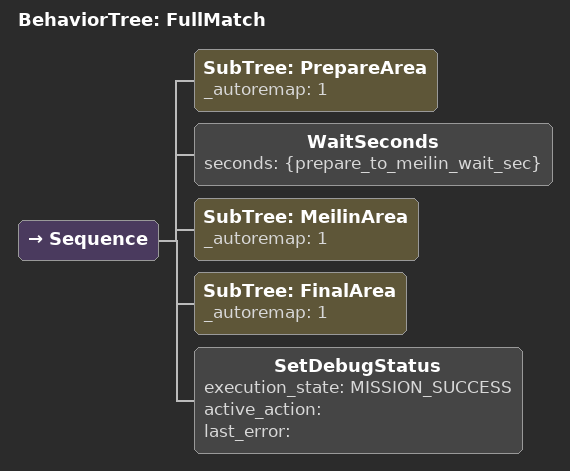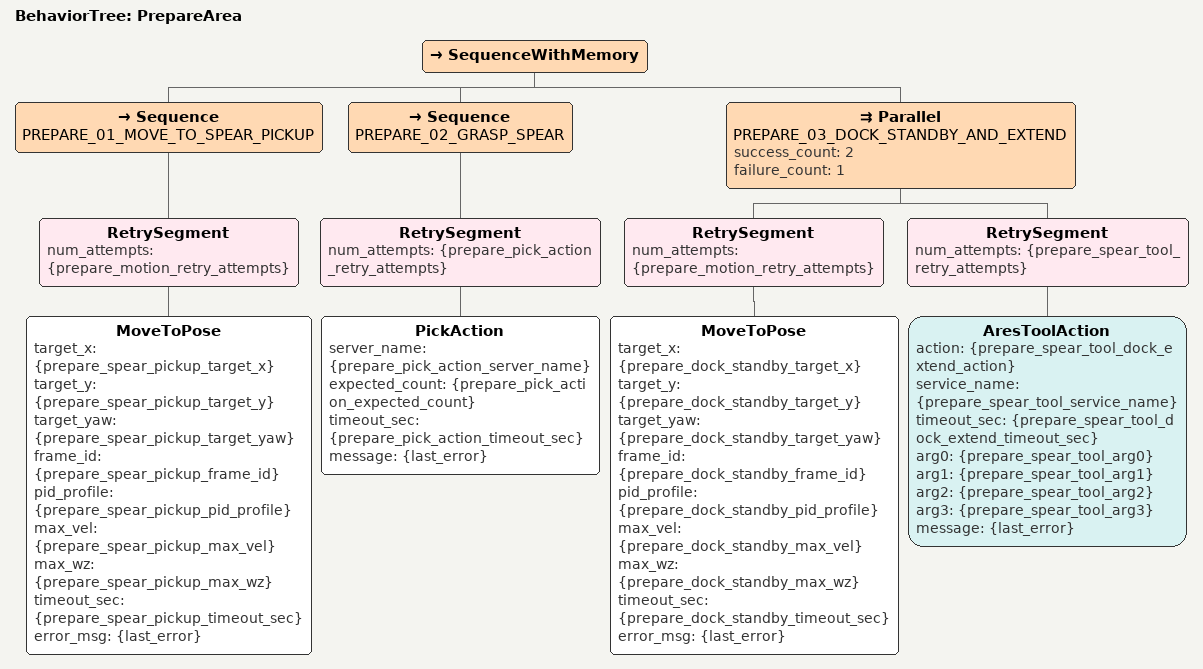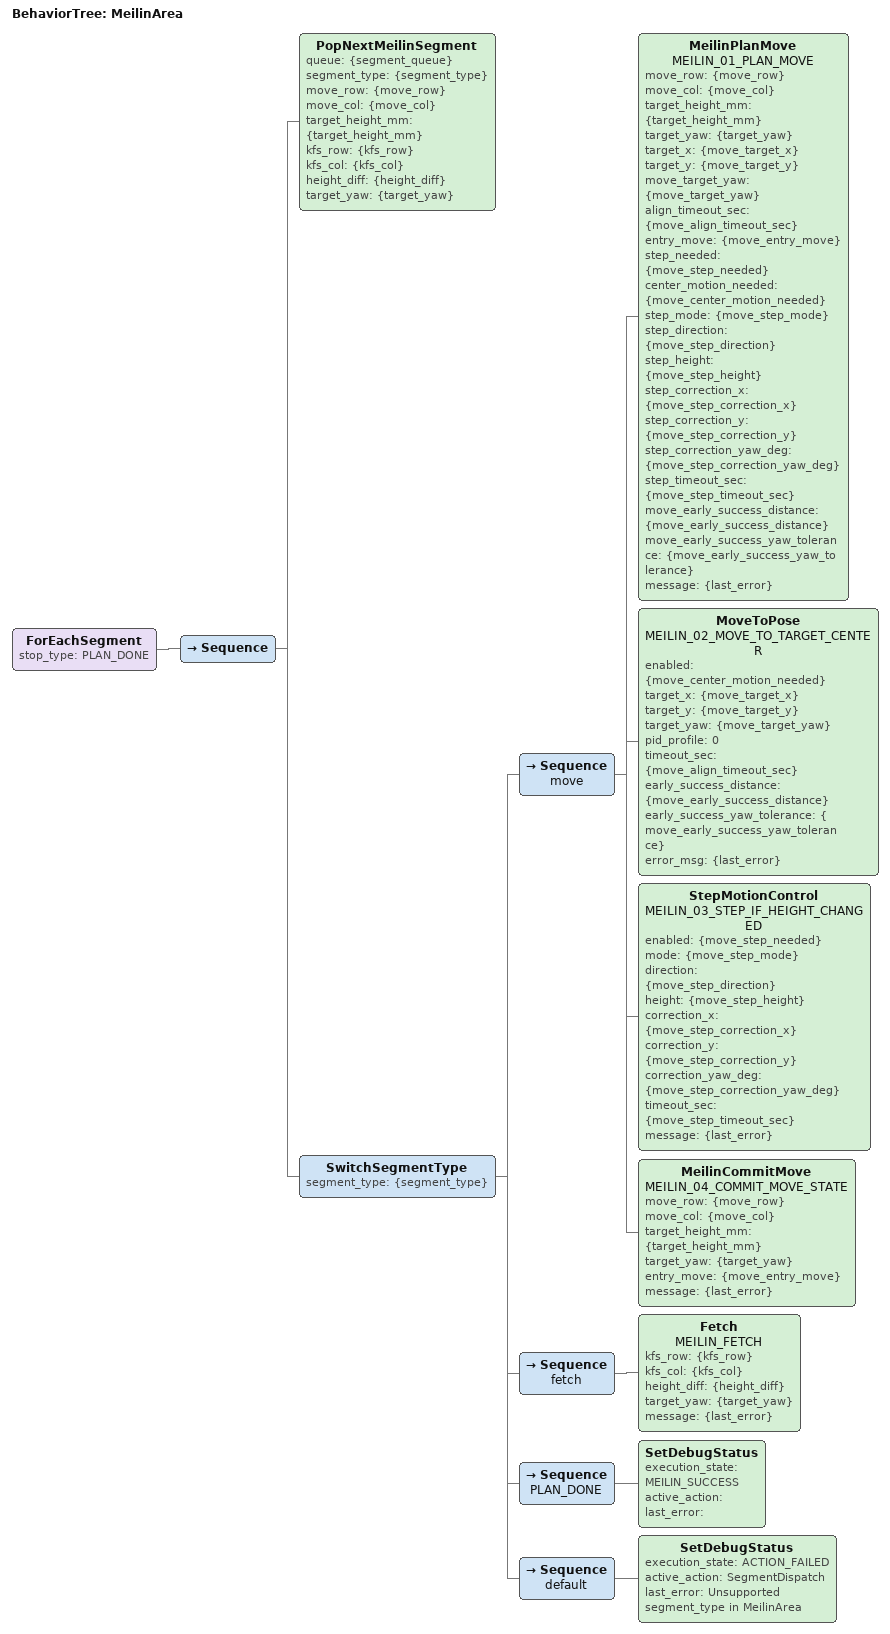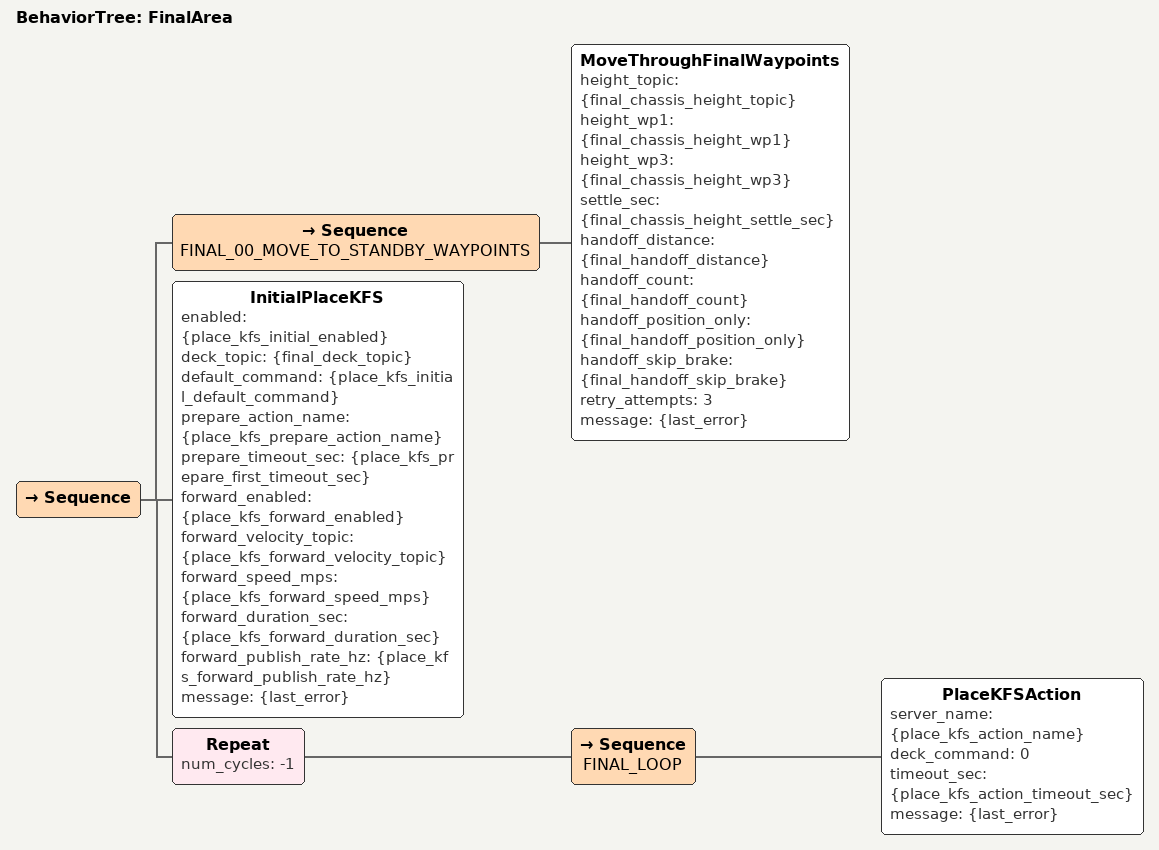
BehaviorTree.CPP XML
<?xml version="1.0"?>
<root BTCPP_format="4" main_tree_to_execute="FullMatch">

  <!-- ========== 顶层 ========== -->
  <BehaviorTree ID="FullMatch">
    <Sequence>
      <SubTree ID="PrepareArea" _autoremap="1" />
      <WaitSeconds seconds="{prepare_to_meilin_wait_sec}"/>
      <SubTree ID="MeilinArea" _autoremap="1" />
      <SubTree ID="FinalArea" _autoremap="1" />
      <SetDebugStatus execution_state="MISSION_SUCCESS" active_action="" last_error=""/>
    </Sequence>
  </BehaviorTree>

  <!-- ====== 准备区：调用 /pick_action 夹取矛头，然后并行移动到对接待定区与 dock_extend ====== -->
  <BehaviorTree ID="PrepareArea">
    <SequenceWithMemory>

      <Sequence name="PREPARE_01_MOVE_TO_SPEAR_PICKUP">
        <RetrySegment num_attempts="{prepare_motion_retry_attempts}">
          <MoveToPose target_x="{prepare_spear_pickup_target_x}"
                      target_y="{prepare_spear_pickup_target_y}"
                      target_yaw="{prepare_spear_pickup_target_yaw}"
                      frame_id="{prepare_spear_pickup_frame_id}"
                      pid_profile="{prepare_spear_pickup_pid_profile}"
                      max_vel="{prepare_spear_pickup_max_vel}"
                      max_wz="{prepare_spear_pickup_max_wz}"
                      timeout_sec="{prepare_spear_pickup_timeout_sec}"
                      error_msg="{last_error}"/>
        </RetrySegment>
      </Sequence>

      <Sequence name="PREPARE_02_GRASP_SPEAR">
        <RetrySegment num_attempts="{prepare_pick_action_retry_attempts}">
          <PickAction server_name="{prepare_pick_action_server_name}"
                      expected_count="{prepare_pick_action_expected_count}"
                      timeout_sec="{prepare_pick_action_timeout_sec}"
                      message="{last_error}"/>
        </RetrySegment>
      </Sequence>

      <Parallel name="PREPARE_03_DOCK_STANDBY_AND_EXTEND"
                success_count="2"
                failure_count="1">
        <RetrySegment num_attempts="{prepare_motion_retry_attempts}">
          <MoveToPose target_x="{prepare_dock_standby_target_x}"
                      target_y="{prepare_dock_standby_target_y}"
                      target_yaw="{prepare_dock_standby_target_yaw}"
                      frame_id="{prepare_dock_standby_frame_id}"
                      pid_profile="{prepare_dock_standby_pid_profile}"
                      max_vel="{prepare_dock_standby_max_vel}"
                      max_wz="{prepare_dock_standby_max_wz}"
                      timeout_sec="{prepare_dock_standby_timeout_sec}"
                      error_msg="{last_error}"/>
        </RetrySegment>

        <RetrySegment num_attempts="{prepare_spear_tool_retry_attempts}">
          <AresToolAction action="{prepare_spear_tool_dock_extend_action}"
                          service_name="{prepare_spear_tool_service_name}"
                          timeout_sec="{prepare_spear_tool_dock_extend_timeout_sec}"
                          arg0="{prepare_spear_tool_arg0}"
                          arg1="{prepare_spear_tool_arg1}"
                          arg2="{prepare_spear_tool_arg2}"
                          arg3="{prepare_spear_tool_arg3}"
                          message="{last_error}"/>
        </RetrySegment>
      </Parallel>

    </SequenceWithMemory>
  </BehaviorTree>

  <BehaviorTree ID="MeilinArea">
    <ForEachSegment stop_type="PLAN_DONE">
      <Sequence>
        <PopNextMeilinSegment queue="{segment_queue}"
                              segment_type="{segment_type}"
                              move_row="{move_row}"
                              move_col="{move_col}"
                              target_height_mm="{target_height_mm}"
                              kfs_row="{kfs_row}"
                              kfs_col="{kfs_col}"
                              height_diff="{height_diff}"
                              target_yaw="{target_yaw}"/>
        <SwitchSegmentType segment_type="{segment_type}">

          <Sequence name="move">
            <MeilinPlanMove name="MEILIN_01_PLAN_MOVE"
                            move_row="{move_row}"
                            move_col="{move_col}"
                            target_height_mm="{target_height_mm}"
                            target_yaw="{target_yaw}"
                            target_x="{move_target_x}"
                            target_y="{move_target_y}"
                            move_target_yaw="{move_target_yaw}"
                            align_timeout_sec="{move_align_timeout_sec}"
                            entry_move="{move_entry_move}"
                            step_needed="{move_step_needed}"
                            center_motion_needed="{move_center_motion_needed}"
                            step_mode="{move_step_mode}"
                            step_direction="{move_step_direction}"
                            step_height="{move_step_height}"
                            step_correction_x="{move_step_correction_x}"
                            step_correction_y="{move_step_correction_y}"
                            step_correction_yaw_deg="{move_step_correction_yaw_deg}"
                            step_timeout_sec="{move_step_timeout_sec}"
                            move_early_success_distance="{move_early_success_distance}"
                            move_early_success_yaw_tolerance="{move_early_success_yaw_tolerance}"
                            message="{last_error}"/>

            <MoveToPose name="MEILIN_02_MOVE_TO_TARGET_CENTER"
                        enabled="{move_center_motion_needed}"
                        target_x="{move_target_x}"
                        target_y="{move_target_y}"
                        target_yaw="{move_target_yaw}"
                        pid_profile="0"
                        timeout_sec="{move_align_timeout_sec}"
                        early_success_distance="{move_early_success_distance}"
                        early_success_yaw_tolerance="{move_early_success_yaw_tolerance}"
                        error_msg="{last_error}"/>

            <StepMotionControl name="MEILIN_03_STEP_IF_HEIGHT_CHANGED"
                               enabled="{move_step_needed}"
                               mode="{move_step_mode}"
                               direction="{move_step_direction}"
                               height="{move_step_height}"
                               correction_x="{move_step_correction_x}"
                               correction_y="{move_step_correction_y}"
                               correction_yaw_deg="{move_step_correction_yaw_deg}"
                               timeout_sec="{move_step_timeout_sec}"
                               message="{last_error}"/>

            <MeilinCommitMove name="MEILIN_04_COMMIT_MOVE_STATE"
                              move_row="{move_row}"
                              move_col="{move_col}"
                              target_height_mm="{target_height_mm}"
                              target_yaw="{target_yaw}"
                              entry_move="{move_entry_move}"
                              message="{last_error}"/>
          </Sequence>

          <Sequence name="fetch">
            <Fetch name="MEILIN_FETCH"
                   kfs_row="{kfs_row}"
                   kfs_col="{kfs_col}"
                   height_diff="{height_diff}"
                   target_yaw="{target_yaw}"
                   message="{last_error}"/>
          </Sequence>

          <Sequence name="PLAN_DONE">
            <SetDebugStatus execution_state="MEILIN_SUCCESS" active_action="" last_error=""/>
          </Sequence>

          <Sequence name="default">
            <SetDebugStatus execution_state="ACTION_FAILED" active_action="SegmentDispatch"
                            last_error="Unsupported segment_type in MeilinArea"/>
          </Sequence>

        </SwitchSegmentType>
      </Sequence>
    </ForEachSegment>
  </BehaviorTree>

  <!-- ====== 竞技区：按参数 waypoint 列表到待命位后循环等待 deck 指令 ====== -->
  <BehaviorTree ID="FinalArea">
    <Sequence>

      <Sequence name="FINAL_00_MOVE_TO_STANDBY_WAYPOINTS">
        <MoveThroughFinalWaypoints height_topic="{final_chassis_height_topic}"
                                   height_wp1="{final_chassis_height_wp1}"
                                   height_wp3="{final_chassis_height_wp3}"
                                   settle_sec="{final_chassis_height_settle_sec}"
                                   handoff_distance="{final_handoff_distance}"
                                   handoff_count="{final_handoff_count}"
                                   handoff_position_only="{final_handoff_position_only}"
                                   handoff_skip_brake="{final_handoff_skip_brake}"
                                   retry_attempts="3"
                                   message="{last_error}"/>
      </Sequence>

      <InitialPlaceKFS enabled="{place_kfs_initial_enabled}"
                       deck_topic="{final_deck_topic}"
                       default_command="{place_kfs_initial_default_command}"
                       prepare_action_name="{place_kfs_prepare_action_name}"
                       prepare_timeout_sec="{place_kfs_prepare_first_timeout_sec}"
                       forward_enabled="{place_kfs_forward_enabled}"
                       forward_velocity_topic="{place_kfs_forward_velocity_topic}"
                       forward_speed_mps="{place_kfs_forward_speed_mps}"
                       forward_duration_sec="{place_kfs_forward_duration_sec}"
                       forward_publish_rate_hz="{place_kfs_forward_publish_rate_hz}"
                       message="{last_error}"/>

      <Repeat num_cycles="-1">
        <Sequence name="FINAL_LOOP">
          <PlaceKFSAction server_name="{place_kfs_action_name}"
                          deck_command="0"
                          timeout_sec="{place_kfs_action_timeout_sec}"
                          message="{last_error}"/>
        </Sequence>
      </Repeat>

    </Sequence>
  </BehaviorTree>

</root>
